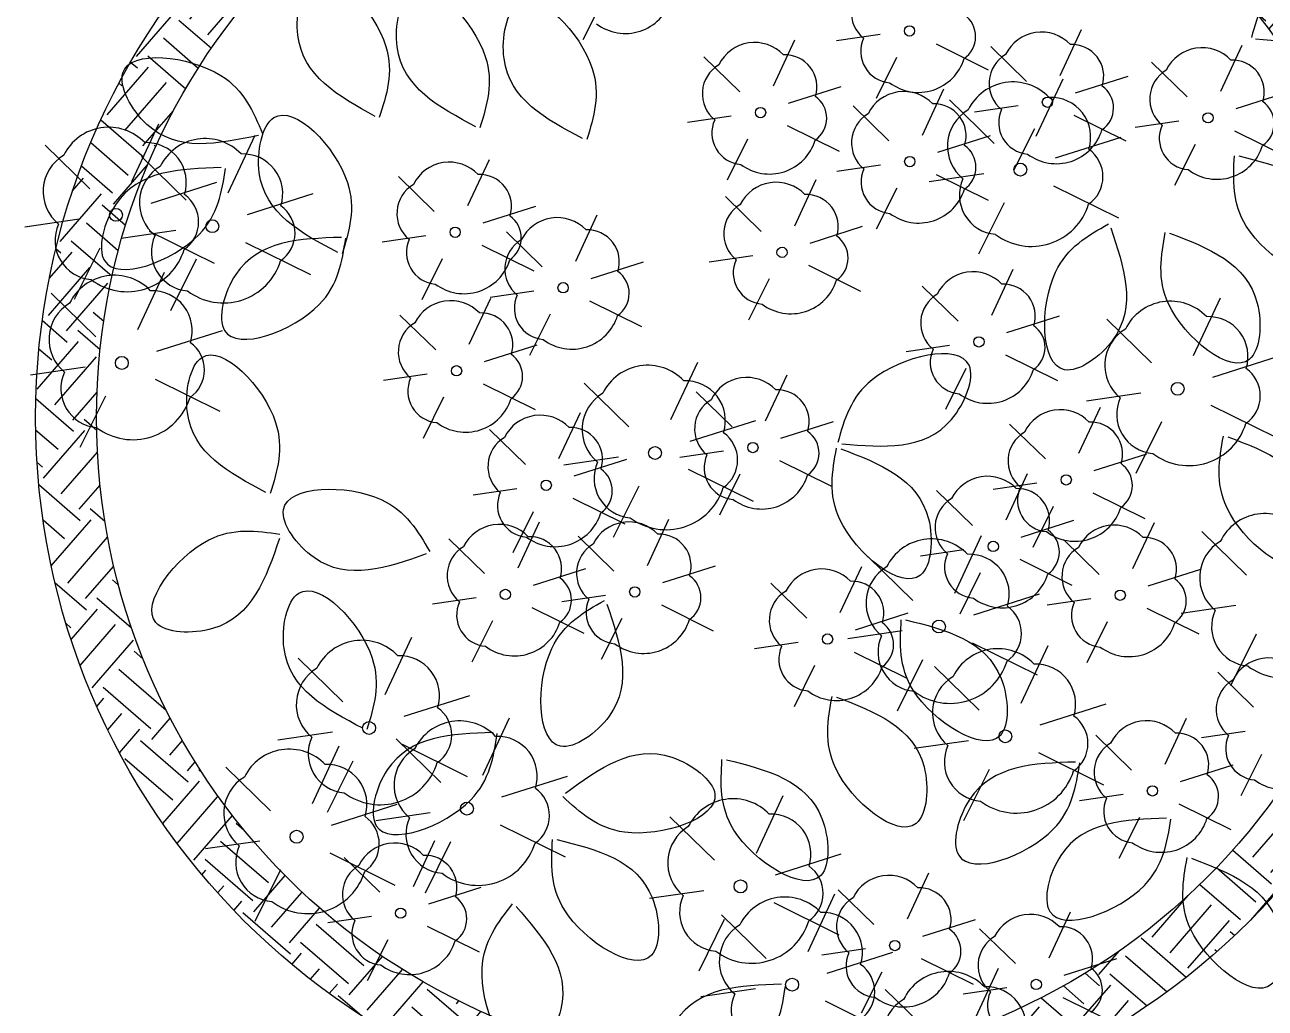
# Model space of a CAD drawing. Header units: metres. Extents: x 1769 to 3632, y 809 to 2652.
# Drawn here: x 2702.27 to 2702.793, y 1804.38 to 1804.795 of the extents above; entities that cross this region are included whole.
import ezdxf

# ---------------------------------------------------------------- set-up
doc = ezdxf.new("R2010")
doc.units = ezdxf.units.M
doc.header["$LTSCALE"] = 10
doc.layers.add('L-PLNT', color=66, linetype='Continuous')

# ---------------------------------------------------------------- blocks, each defined once
blk = doc.blocks.new('lantana')
at = {"layer": 'L-PLNT', "color": 40}
for p, q in [((1016.11709, 124.54197), (1016.1112, 124.56257)), ((1016.12674, 124.54067), (1016.13887, 124.56052)), ((1016.13242, 124.53316), (1016.15609, 124.53931)), ((1016.10796, 124.53085), (1016.08695, 124.53208)), ((1016.14541, 124.53622), (1016.14541, 124.53622)), ((1016.14541, 124.53622), (1016.14541, 124.53622)), ((1016.0616, 124.50259), (1016.05571, 124.52318)), ((1016.07125, 124.50129), (1016.08338, 124.52114)), ((1016.11199, 124.52076), (1016.09983, 124.5067)), ((1016.12356, 124.51792), (1016.12839, 124.49914)), ((1016.07074, 124.47666), (1016.06337, 124.5024)), ((1016.07693, 124.49378), (1016.1006, 124.49993)), ((1016.0828, 124.47503), (1016.09796, 124.49985)), ((1016.08991, 124.49684), (1016.08991, 124.49684)), ((1016.08991, 124.49684), (1016.08991, 124.49684)), ((1016.05247, 124.49147), (1016.03146, 124.4927)), ((1016.01329, 124.4784), (1016.03696, 124.48455)), ((1016.02628, 124.48146), (1016.02628, 124.48146)), ((1016.02628, 124.48146), (1016.02628, 124.48146)), ((1016.0565, 124.48138), (1016.04434, 124.46732)), ((1016.06807, 124.47854), (1016.0729, 124.45976)), ((1016.18139, 124.45027), (1016.17402, 124.47601)), ((1016.08989, 124.46565), (1016.11948, 124.47334)), ((1016.10613, 124.46947), (1016.10613, 124.46947)), ((1016.10613, 124.46947), (1016.10613, 124.46947)), ((1016.19345, 124.44864), (1016.20861, 124.47345)), ((1015.99286, 124.466), (1015.9807, 124.45194)), ((1016.03413, 124.44566), (1016.02823, 124.46626)), ((1016.05932, 124.46276), (1016.03306, 124.4643)), ((1016.04377, 124.44436), (1016.0559, 124.46421)), ((1016.00443, 124.46316), (1016.00926, 124.44438)), ((1016.06436, 124.45014), (1016.04916, 124.43258)), ((1016.04945, 124.43685), (1016.07312, 124.44301)), ((1016.07882, 124.44659), (1016.08486, 124.42312)), ((1016.20055, 124.43925), (1016.23013, 124.44694)), ((1016.21678, 124.44308), (1016.21678, 124.44308)), ((1016.21678, 124.44308), (1016.21678, 124.44308)), ((1015.97303, 124.42007), (1015.96713, 124.44066)), ((1015.98268, 124.41877), (1015.99481, 124.43862)), ((1016.06244, 124.43991), (1016.06244, 124.43991)), ((1016.06244, 124.43991), (1016.06244, 124.43991)), ((1016.16997, 124.43637), (1016.14371, 124.4379)), ((1016.02499, 124.43454), (1016.00398, 124.43577)), ((1016.10593, 124.40733), (1016.10003, 124.42793)), ((1016.02902, 124.42445), (1016.01686, 124.4104)), ((1016.11558, 124.40603), (1016.12771, 124.42588)), ((1016.17501, 124.42375), (1016.15981, 124.40618)), ((1015.98835, 124.41126), (1016.01202, 124.41741)), ((1016.04059, 124.42161), (1016.04542, 124.40283)), ((1016.18947, 124.4202), (1016.19551, 124.39673)), ((1016.00134, 124.41432), (1016.00134, 124.41432)), ((1016.00134, 124.41432), (1016.00134, 124.41432)), ((1015.9639, 124.40895), (1015.94288, 124.41018)), ((1016.17183, 124.38749), (1016.16594, 124.40808)), ((1016.18148, 124.38619), (1016.19361, 124.40604)), ((1015.89474, 124.40098), (1015.89957, 124.3822)), ((1016.01844, 124.38147), (1016.01254, 124.40207)), ((1016.12125, 124.39852), (1016.14492, 124.40468)), ((1016.13424, 124.40158), (1016.13424, 124.40158)), ((1016.13424, 124.40158), (1016.13424, 124.40158)), ((1015.96793, 124.39886), (1015.95577, 124.3848)), ((1015.97949, 124.39602), (1015.98433, 124.37724)), ((1016.02808, 124.38017), (1016.04021, 124.40002)), ((1016.0968, 124.39621), (1016.07578, 124.39744)), ((1016.25883, 124.39491), (1016.23256, 124.39645)), ((1016.10083, 124.38612), (1016.08867, 124.37207)), ((1016.22088, 124.36563), (1016.21498, 124.38622)), ((1016.11239, 124.38328), (1016.11723, 124.3645)), ((1016.18716, 124.37868), (1016.21083, 124.38483)), ((1016.20014, 124.38174), (1016.20014, 124.38174)), ((1016.20014, 124.38174), (1016.20014, 124.38174)), ((1016.23053, 124.36433), (1016.24266, 124.38418)), ((1016.26386, 124.3823), (1016.24866, 124.36473)), ((1016.03376, 124.37266), (1016.05743, 124.37881)), ((1016.04675, 124.37572), (1016.04675, 124.37572)), ((1016.04675, 124.37572), (1016.04675, 124.37572)), ((1016.1627, 124.37637), (1016.14169, 124.3776)), ((1016.27832, 124.37875), (1016.28436, 124.35528)), ((1016.0093, 124.37035), (1015.98829, 124.37158)), ((1016.16673, 124.36628), (1016.15457, 124.35222)), ((1016.16694, 124.34615), (1016.16104, 124.36675)), ((1016.17659, 124.34485), (1016.18872, 124.3647)), ((1016.01333, 124.36026), (1016.00117, 124.3462)), ((1016.1783, 124.36344), (1016.18313, 124.34466)), ((1016.2362, 124.35682), (1016.25987, 124.36297)), ((1016.24919, 124.35988), (1016.24919, 124.35988)), ((1016.24919, 124.35988), (1016.24919, 124.35988)), ((1016.0249, 124.35742), (1016.02973, 124.33864)), ((1016.21175, 124.35451), (1016.19073, 124.35574)), ((1016.29758, 124.3548), (1016.27657, 124.35603)), ((1016.18226, 124.33734), (1016.20593, 124.34349)), ((1016.21578, 124.34442), (1016.20362, 124.33036)), ((1016.30161, 124.34471), (1016.28945, 124.33065)), ((1016.19525, 124.3404), (1016.19525, 124.3404)), ((1016.19525, 124.3404), (1016.19525, 124.3404)), ((1016.22734, 124.34158), (1016.23218, 124.3228)), ((1016.31318, 124.34187), (1016.31801, 124.32309)), ((1016.15781, 124.33503), (1016.13679, 124.33626)), ((1016.17091, 124.30859), (1016.16354, 124.33433)), ((1016.28517, 124.3122), (1016.27927, 124.33279)), ((1015.95842, 124.30974), (1015.95252, 124.33033)), ((1015.96807, 124.30843), (1015.9802, 124.32828)), ((1016.06305, 124.31123), (1016.05715, 124.33182)), ((1016.07269, 124.30992), (1016.08482, 124.32978)), ((1016.18297, 124.30696), (1016.19813, 124.33178)), ((1016.29481, 124.3109), (1016.30694, 124.33075)), ((1016.16184, 124.32494), (1016.14968, 124.31088)), ((1015.90872, 124.2976), (1015.90283, 124.3182)), ((1016.1734, 124.3221), (1016.17824, 124.30332)), ((1016.22239, 124.29196), (1016.21502, 124.3177)), ((1015.91837, 124.2963), (1015.9305, 124.31615)), ((1016.23445, 124.29032), (1016.24961, 124.31514)), ((1015.97374, 124.30092), (1015.99741, 124.30708)), ((1016.03251, 124.2855), (1016.02513, 124.31124)), ((1016.04456, 124.28387), (1016.05973, 124.30868)), ((1016.07837, 124.30241), (1016.10204, 124.30857)), ((1016.30049, 124.30339), (1016.32416, 124.30954)), ((1015.98673, 124.30398), (1015.98673, 124.30398)), ((1015.98673, 124.30398), (1015.98673, 124.30398)), ((1016.05391, 124.30011), (1016.0329, 124.30134)), ((1016.09136, 124.30547), (1016.09136, 124.30547)), ((1016.09136, 124.30547), (1016.09136, 124.30547)), ((1016.19007, 124.29758), (1016.21966, 124.30527)), ((1016.2063, 124.3014), (1016.2063, 124.3014)), ((1016.2063, 124.3014), (1016.2063, 124.3014)), ((1016.27603, 124.30108), (1016.25502, 124.30231)), ((1016.31348, 124.30645), (1016.31348, 124.30645)), ((1016.31348, 124.30645), (1016.31348, 124.30645)), ((1015.94929, 124.29861), (1015.92827, 124.29984)), ((1016.1595, 124.29469), (1016.13323, 124.29623)), ((1015.92405, 124.28879), (1015.94772, 124.29495)), ((1015.93704, 124.29185), (1015.93704, 124.29185)), ((1015.93704, 124.29185), (1015.93704, 124.29185)), ((1016.1397, 124.27085), (1016.1338, 124.29144)), ((1016.28006, 124.29099), (1016.2679, 124.27693)), ((1015.89959, 124.28648), (1015.87858, 124.28771)), ((1015.95332, 124.28852), (1015.94115, 124.27447)), ((1015.96488, 124.28568), (1015.96971, 124.2669)), ((1016.05794, 124.29001), (1016.04578, 124.27596)), ((1016.06951, 124.28717), (1016.07434, 124.2684)), ((1016.14935, 124.26955), (1016.16148, 124.2894)), ((1016.24154, 124.28094), (1016.27113, 124.28863)), ((1016.29163, 124.28815), (1016.29646, 124.26937)), ((1016.05166, 124.27448), (1016.08125, 124.28217)), ((1016.16453, 124.28208), (1016.14933, 124.26451)), ((1016.25778, 124.28476), (1016.25778, 124.28476)), ((1016.25778, 124.28476), (1016.25778, 124.28476)), ((1015.90362, 124.27639), (1015.89146, 124.26234)), ((1016.0679, 124.2783), (1016.0679, 124.2783)), ((1016.0679, 124.2783), (1016.0679, 124.2783)), ((1016.17899, 124.27853), (1016.18503, 124.25505)), ((1016.21097, 124.27805), (1016.1847, 124.27959)), ((1015.91519, 124.27355), (1015.92002, 124.25477)), ((1015.94739, 124.25386), (1015.94149, 124.27445)), ((1015.95703, 124.25255), (1015.96916, 124.27241)), ((1016.02109, 124.27159), (1015.99482, 124.27313)), ((1016.15502, 124.26204), (1016.17869, 124.26819)), ((1016.16801, 124.2651), (1016.16801, 124.2651)), ((1016.16801, 124.2651), (1016.16801, 124.2651)), ((1016.21601, 124.26544), (1016.20081, 124.24787)), ((1015.82882, 124.23549), (1015.82145, 124.26123)), ((1016.00758, 124.24214), (1016.00168, 124.26273)), ((1016.01722, 124.24083), (1016.02935, 124.26069)), ((1016.13057, 124.25973), (1016.10955, 124.26096)), ((1016.23047, 124.26189), (1016.23651, 124.23842)), ((1015.84088, 124.23386), (1015.85604, 124.25867)), ((1016.02613, 124.25898), (1016.01092, 124.24141)), ((1016.04059, 124.25543), (1016.04662, 124.23196)), ((1015.96271, 124.24505), (1015.98638, 124.2512)), ((1016.06527, 124.23262), (1016.05937, 124.25321)), ((1016.07491, 124.23131), (1016.08704, 124.25117)), ((1016.1346, 124.24964), (1016.12244, 124.23558)), ((1015.93825, 124.24274), (1015.91724, 124.24397)), ((1015.9757, 124.2481), (1015.9757, 124.2481)), ((1015.9757, 124.2481), (1015.9757, 124.2481)), ((1016.14616, 124.2468), (1016.15099, 124.22802)), ((1016.0229, 124.23333), (1016.04657, 124.23948)), ((1016.30157, 124.21846), (1016.29567, 124.23906)), ((1015.79498, 124.21247), (1015.78761, 124.23821)), ((1015.80704, 124.21084), (1015.8222, 124.23566)), ((1016.03589, 124.23639), (1016.03589, 124.23639)), ((1016.03589, 124.23639), (1016.03589, 124.23639)), ((1016.31121, 124.21716), (1016.32334, 124.23701)), ((1015.84797, 124.22447), (1015.87756, 124.23217)), ((1015.86421, 124.2283), (1015.86421, 124.2283)), ((1015.86421, 124.2283), (1015.86421, 124.2283)), ((1015.94228, 124.23265), (1015.93012, 124.21859)), ((1015.95385, 124.2298), (1015.95868, 124.21103)), ((1015.99844, 124.23102), (1015.97743, 124.23225)), ((1016.08059, 124.2238), (1016.10426, 124.22996)), ((1015.8174, 124.22159), (1015.79114, 124.22312)), ((1016.09358, 124.22686), (1016.09358, 124.22686)), ((1016.09358, 124.22686), (1016.09358, 124.22686)), ((1016.00247, 124.22093), (1015.99031, 124.20687)), ((1016.01404, 124.21809), (1016.01887, 124.19931)), ((1016.05613, 124.2215), (1016.03512, 124.22273)), ((1016.02469, 124.19607), (1016.01879, 124.21667)), ((1016.03433, 124.19477), (1016.04646, 124.21462)), ((1016.24573, 124.19179), (1016.23983, 124.21238)), ((1016.31689, 124.20965), (1016.34056, 124.2158)), ((1015.82244, 124.20897), (1015.80724, 124.1914)), ((1015.81413, 124.20145), (1015.84372, 124.20915)), ((1016.06016, 124.2114), (1016.048, 124.19735)), ((1016.07173, 124.20856), (1016.07656, 124.18979)), ((1016.25538, 124.19049), (1016.2675, 124.21034)), ((1016.29243, 124.20734), (1016.27142, 124.20857)), ((1015.83037, 124.20528), (1015.83037, 124.20528)), ((1015.83037, 124.20528), (1015.83037, 124.20528)), ((1015.8369, 124.20542), (1015.84294, 124.18195)), ((1015.78356, 124.19857), (1015.7573, 124.2001)), ((1016.17942, 124.17103), (1016.17205, 124.19677)), ((1016.29646, 124.19725), (1016.2843, 124.18319)), ((1016.29571, 124.17546), (1016.28834, 124.2012)), ((1015.83771, 124.16692), (1015.83034, 124.19266)), ((1016.04001, 124.18726), (1016.06368, 124.19342)), ((1016.19148, 124.1694), (1016.20664, 124.19421)), ((1015.84977, 124.16529), (1015.86493, 124.1901)), ((1016.053, 124.19032), (1016.053, 124.19032)), ((1016.053, 124.19032), (1016.053, 124.19032)), ((1016.26105, 124.18298), (1016.28472, 124.18913)), ((1015.7886, 124.18595), (1015.7734, 124.16838)), ((1015.80306, 124.1824), (1015.8091, 124.15893)), ((1016.01555, 124.18495), (1015.99454, 124.18618)), ((1016.23659, 124.18067), (1016.21558, 124.1819)), ((1016.27404, 124.18604), (1016.27404, 124.18604)), ((1016.27404, 124.18604), (1016.27404, 124.18604)), ((1016.22298, 124.15396), (1016.21561, 124.1797)), ((1016.23504, 124.15233), (1016.2502, 124.17715)), ((1016.01958, 124.17486), (1016.00742, 124.16081)), ((1016.03115, 124.17202), (1016.03598, 124.15324)), ((1016.24062, 124.17058), (1016.22846, 124.15652)), ((1016.19858, 124.16001), (1016.22817, 124.1677)), ((1016.25219, 124.16774), (1016.25702, 124.14896)), ((1015.85687, 124.1559), (1015.88645, 124.16359)), ((1016.21481, 124.16383), (1016.21481, 124.16383)), ((1016.21481, 124.16383), (1016.21481, 124.16383)), ((1016.28429, 124.16156), (1016.25803, 124.1631)), ((1015.8731, 124.15973), (1015.8731, 124.15973)), ((1015.8731, 124.15973), (1015.8731, 124.15973)), ((1016.16801, 124.15713), (1016.14174, 124.15866)), ((1015.82629, 124.15302), (1015.80003, 124.15455)), ((1016.24213, 124.14295), (1016.27172, 124.15064)), ((1016.01729, 124.11892), (1016.00992, 124.14466)), ((1016.07072, 124.12024), (1016.06335, 124.14598)), ((1016.17304, 124.14451), (1016.15784, 124.12694)), ((1015.83133, 124.1404), (1015.81613, 124.12283)), ((1016.02935, 124.11729), (1016.04451, 124.1421)), ((1016.08278, 124.11861), (1016.09794, 124.14342)), ((1016.21156, 124.14006), (1016.1853, 124.1416)), ((1016.1875, 124.14096), (1016.19354, 124.11749)), ((1015.84579, 124.13685), (1015.85183, 124.11338)), ((1016.2166, 124.12745), (1016.2014, 124.10988)), ((1016.03645, 124.1079), (1016.06603, 124.11559)), ((1016.08987, 124.10922), (1016.11946, 124.11691)), ((1016.10611, 124.11304), (1016.10611, 124.11304)), ((1016.10611, 124.11304), (1016.10611, 124.11304)), ((1016.0593, 124.10634), (1016.03304, 124.10787)), ((1016.05268, 124.11172), (1016.05268, 124.11172)), ((1016.05268, 124.11172), (1016.05268, 124.11172)), ((1016.00587, 124.10501), (1015.97961, 124.10655)), ((1016.01091, 124.0924), (1015.99571, 124.07483)), ((1016.06434, 124.09372), (1016.04914, 124.07615)), ((1016.02423, 124.06422), (1016.01685, 124.08996)), ((1016.02537, 124.08885), (1016.03141, 124.06538)), ((1016.03628, 124.06259), (1016.05144, 124.08741)), ((1016.0788, 124.09017), (1016.08484, 124.0667)), ((1016.07929, 124.06563), (1016.0734, 124.08623)), ((1016.08894, 124.06433), (1016.10107, 124.08418)), ((1016.04338, 124.05321), (1016.07297, 124.0609)), ((1016.09462, 124.05682), (1016.11829, 124.06298)), ((1016.07016, 124.05451), (1016.04915, 124.05574)), ((1016.05962, 124.05703), (1016.05962, 124.05703)), ((1016.05962, 124.05703), (1016.05962, 124.05703)), ((1016.10761, 124.05988), (1016.10761, 124.05988)), ((1016.10761, 124.05988), (1016.10761, 124.05988)), ((1016.01281, 124.05032), (1015.98654, 124.05186)), ((1016.07419, 124.04442), (1016.06203, 124.03037)), ((1016.08576, 124.04158), (1016.09059, 124.0228)), ((1016.01784, 124.03771), (1016.00264, 124.02014)), ((1016.0323, 124.03416), (1016.03834, 124.01068))]:
    blk.add_line(p, q, dxfattribs=at)
for centre, radius in [((1016.12038, 124.52996), 0.00217), ((1016.06489, 124.49058), 0.00217), ((1016.00125, 124.4752), 0.00217), ((1016.07485, 124.46165), 0.00272), ((1016.1855, 124.43525), 0.00272), ((1016.03741, 124.43365), 0.00217), ((1015.97632, 124.40806), 0.00217), ((1016.10922, 124.39532), 0.00217), ((1016.17512, 124.37548), 0.00217), ((1016.02172, 124.36946), 0.00217), ((1016.22417, 124.35362), 0.00217), ((1016.17023, 124.33414), 0.00217), ((1016.06633, 124.29922), 0.00217), ((1016.28845, 124.30019), 0.00217), ((1015.96171, 124.29772), 0.00217), ((1016.17502, 124.29358), 0.00272), ((1015.91201, 124.28559), 0.00217), ((1016.2265, 124.27694), 0.00272), ((1016.03662, 124.27048), 0.00272), ((1016.14299, 124.25884), 0.00217), ((1015.95067, 124.24185), 0.00217), ((1016.01086, 124.23013), 0.00217), ((1015.83293, 124.22047), 0.00272), ((1016.06855, 124.22061), 0.00217), ((1016.30485, 124.20645), 0.00217), ((1015.79909, 124.19746), 0.00272), ((1016.02797, 124.18406), 0.00217), ((1016.24902, 124.17978), 0.00217), ((1016.18353, 124.15601), 0.00272), ((1015.84182, 124.1519), 0.00272), ((1016.22709, 124.13895), 0.00272), ((1016.07483, 124.10522), 0.00272), ((1016.0214, 124.1039), 0.00272), ((1016.08258, 124.05362), 0.00217), ((1016.02833, 124.04921), 0.00272)]:
    blk.add_circle(centre, radius, dxfattribs=at)
for centre, radius, start, end in [((1016.12101, 124.54491), 0.01348, 23.3985, 133.3985), ((1016.11018, 124.53792), 0.01686, 84.6808, 194.6808), ((1016.13448, 124.53903), 0.01129, 345.5554, 95.5554), ((1016.10737, 124.52917), 0.01422, 161.6569, 271.6569), ((1016.12699, 124.52807), 0.02014, 273.8645, 23.8645), ((1016.06552, 124.50553), 0.01348, 23.3985, 133.3985), ((1016.05469, 124.49854), 0.01686, 84.6808, 194.6808), ((1016.07899, 124.49965), 0.01129, 345.5554, 95.5554), ((1016.1205, 124.51866), 0.01326, 196.2547, 306.2547), ((1016.01535, 124.48427), 0.01129, 345.5554, 95.5554), ((1016.07563, 124.48034), 0.01685, 23.3985, 133.3985), ((1016.07149, 124.48869), 0.02014, 273.8645, 23.8645), ((1016.05187, 124.48979), 0.01422, 161.6569, 271.6569), ((1016.0621, 124.47159), 0.02108, 84.6808, 194.6808), ((1016.09247, 124.47299), 0.01411, 345.5554, 95.5554), ((1016.00786, 124.47331), 0.02014, 273.8645, 23.8645), ((1015.98824, 124.47441), 0.01422, 161.6569, 271.6569), ((1016.06501, 124.47928), 0.01326, 196.2547, 306.2547), ((1016.08311, 124.45928), 0.02518, 273.8645, 23.8645), ((1016.18629, 124.45394), 0.01685, 23.3985, 133.3985), ((1016.05858, 124.46066), 0.01778, 161.6569, 271.6569), ((1016.17275, 124.4452), 0.02108, 84.6808, 194.6808), ((1016.00137, 124.4639), 0.01326, 196.2547, 306.2547), ((1016.02721, 124.44161), 0.01686, 84.6808, 194.6808), ((1016.03804, 124.4486), 0.01348, 23.3985, 133.3985), ((1016.20312, 124.44659), 0.01411, 345.5554, 95.5554), ((1016.05151, 124.44273), 0.01129, 345.5554, 95.5554), ((1016.075, 124.44753), 0.01657, 196.2547, 306.2547), ((1016.19376, 124.43289), 0.02518, 273.8645, 23.8645), ((1016.0244, 124.43286), 0.01422, 161.6569, 271.6569), ((1016.04402, 124.43176), 0.02014, 273.8645, 23.8645), ((1016.16923, 124.43426), 0.01778, 161.6569, 271.6569), ((1015.96612, 124.41602), 0.01686, 84.6808, 194.6808), ((1015.97695, 124.42301), 0.01348, 23.3985, 133.3985), ((1015.99041, 124.41713), 0.01129, 345.5554, 95.5554), ((1016.10985, 124.41028), 0.01348, 23.3985, 133.3985), ((1016.2616, 124.40375), 0.02108, 84.6808, 194.6808), ((1015.89817, 124.41113), 0.02014, 273.8645, 23.8645), ((1016.03754, 124.42236), 0.01326, 196.2547, 306.2547), ((1016.09902, 124.40328), 0.01686, 84.6808, 194.6808), ((1016.18565, 124.42113), 0.01657, 196.2547, 306.2547), ((1015.9633, 124.40727), 0.01422, 161.6569, 271.6569), ((1015.98292, 124.40617), 0.02014, 273.8645, 23.8645), ((1016.12331, 124.4044), 0.01129, 345.5554, 95.5554), ((1016.11582, 124.39343), 0.02014, 273.8645, 23.8645), ((1016.17575, 124.39043), 0.01348, 23.3985, 133.3985), ((1016.28261, 124.39144), 0.02518, 273.8645, 23.8645), ((1016.02235, 124.38441), 0.01348, 23.3985, 133.3985), ((1016.0962, 124.39453), 0.01422, 161.6569, 271.6569), ((1016.16492, 124.38344), 0.01686, 84.6808, 194.6808), ((1016.18922, 124.38455), 0.01129, 345.5554, 95.5554), ((1016.25808, 124.39281), 0.01778, 161.6569, 271.6569), ((1015.97644, 124.39676), 0.01326, 196.2547, 306.2547), ((1016.01153, 124.37742), 0.01686, 84.6808, 194.6808), ((1016.03582, 124.37853), 0.01129, 345.5554, 95.5554), ((1016.10934, 124.38403), 0.01326, 196.2547, 306.2547), ((1016.18172, 124.37359), 0.02014, 273.8645, 23.8645), ((1016.2248, 124.36857), 0.01348, 23.3985, 133.3985), ((1016.02833, 124.36757), 0.02014, 273.8645, 23.8645), ((1016.1621, 124.37469), 0.01422, 161.6569, 271.6569), ((1016.21397, 124.36157), 0.01686, 84.6808, 194.6808), ((1016.27451, 124.37968), 0.01657, 196.2547, 306.2547), ((1016.2998, 124.36187), 0.01686, 84.6808, 194.6808), ((1016.00871, 124.36867), 0.01422, 161.6569, 271.6569), ((1016.23826, 124.36269), 0.01129, 345.5554, 95.5554), ((1016.16003, 124.3421), 0.01686, 84.6808, 194.6808), ((1016.17086, 124.34909), 0.01348, 23.3985, 133.3985), ((1016.17524, 124.36418), 0.01326, 196.2547, 306.2547), ((1016.23077, 124.35173), 0.02014, 273.8645, 23.8645), ((1016.31661, 124.35202), 0.02014, 273.8645, 23.8645), ((1016.02185, 124.35816), 0.01326, 196.2547, 306.2547), ((1016.18432, 124.34321), 0.01129, 345.5554, 95.5554), ((1016.21115, 124.35283), 0.01422, 161.6569, 271.6569), ((1016.29699, 124.35312), 0.01422, 161.6569, 271.6569), ((1016.17683, 124.33225), 0.02014, 273.8645, 23.8645), ((1016.22429, 124.34232), 0.01326, 196.2547, 306.2547), ((1016.31013, 124.34261), 0.01326, 196.2547, 306.2547), ((1016.15721, 124.33335), 0.01422, 161.6569, 271.6569), ((1016.06696, 124.31417), 0.01348, 23.3985, 133.3985), ((1016.17581, 124.31227), 0.01685, 23.3985, 133.3985), ((1016.28908, 124.31514), 0.01348, 23.3985, 133.3985), ((1015.95151, 124.30568), 0.01686, 84.6808, 194.6808), ((1015.96233, 124.31268), 0.01348, 23.3985, 133.3985), ((1016.05613, 124.30717), 0.01686, 84.6808, 194.6808), ((1016.16227, 124.30352), 0.02108, 84.6808, 194.6808), ((1016.27825, 124.30815), 0.01686, 84.6808, 194.6808), ((1015.9758, 124.3068), 0.01129, 345.5554, 95.5554), ((1016.08043, 124.30829), 0.01129, 345.5554, 95.5554), ((1016.17035, 124.32284), 0.01326, 196.2547, 306.2547), ((1016.19264, 124.30492), 0.01411, 345.5554, 95.5554), ((1016.30255, 124.30926), 0.01129, 345.5554, 95.5554), ((1015.91264, 124.30055), 0.01348, 23.3985, 133.3985), ((1016.22728, 124.29563), 0.01685, 23.3985, 133.3985), ((1015.90181, 124.29355), 0.01686, 84.6808, 194.6808), ((1016.21375, 124.28689), 0.02108, 84.6808, 194.6808), ((1015.92611, 124.29467), 0.01129, 345.5554, 95.5554), ((1015.94869, 124.29693), 0.01422, 161.6569, 271.6569), ((1015.96831, 124.29583), 0.02014, 273.8645, 23.8645), ((1016.02387, 124.28043), 0.02108, 84.6808, 194.6808), ((1016.0374, 124.28917), 0.01685, 23.3985, 133.3985), ((1016.05332, 124.29842), 0.01422, 161.6569, 271.6569), ((1016.07294, 124.29732), 0.02014, 273.8645, 23.8645), ((1016.18328, 124.29121), 0.02518, 273.8645, 23.8645), ((1016.24412, 124.28828), 0.01411, 345.5554, 95.5554), ((1016.27544, 124.2994), 0.01422, 161.6569, 271.6569), ((1016.29506, 124.2983), 0.02014, 273.8645, 23.8645), ((1016.15875, 124.29259), 0.01778, 161.6569, 271.6569), ((1015.91862, 124.2837), 0.02014, 273.8645, 23.8645), ((1016.05423, 124.28182), 0.01411, 345.5554, 95.5554), ((1015.899, 124.2848), 0.01422, 161.6569, 271.6569), ((1016.14362, 124.27379), 0.01348, 23.3985, 133.3985), ((1015.96183, 124.28643), 0.01326, 196.2547, 306.2547), ((1016.06646, 124.28792), 0.01326, 196.2547, 306.2547), ((1016.13279, 124.26679), 0.01686, 84.6808, 194.6808), ((1016.21023, 124.27595), 0.01778, 161.6569, 271.6569), ((1016.23475, 124.27458), 0.02518, 273.8645, 23.8645), ((1016.28858, 124.28889), 0.01326, 196.2547, 306.2547), ((1016.04487, 124.26812), 0.02518, 273.8645, 23.8645), ((1016.15708, 124.26791), 0.01129, 345.5554, 95.5554), ((1015.91213, 124.2743), 0.01326, 196.2547, 306.2547), ((1015.9513, 124.2568), 0.01348, 23.3985, 133.3985), ((1016.02035, 124.26949), 0.01778, 161.6569, 271.6569), ((1016.17518, 124.27946), 0.01657, 196.2547, 306.2547), ((1015.94047, 124.2498), 0.01686, 84.6808, 194.6808), ((1016.14959, 124.25695), 0.02014, 273.8645, 23.8645), ((1015.96477, 124.25092), 0.01129, 345.5554, 95.5554), ((1016.12997, 124.25805), 0.01422, 161.6569, 271.6569), ((1015.83371, 124.23916), 0.01685, 23.3985, 133.3985), ((1016.00066, 124.23808), 0.01686, 84.6808, 194.6808), ((1016.01149, 124.24508), 0.01348, 23.3985, 133.3985), ((1016.22665, 124.26282), 0.01657, 196.2547, 306.2547), ((1015.82018, 124.23042), 0.02108, 84.6808, 194.6808), ((1016.03677, 124.25636), 0.01657, 196.2547, 306.2547), ((1016.02496, 124.2392), 0.01129, 345.5554, 95.5554), ((1016.06918, 124.23556), 0.01348, 23.3985, 133.3985), ((1015.85055, 124.23182), 0.01411, 345.5554, 95.5554), ((1015.93766, 124.24105), 0.01422, 161.6569, 271.6569), ((1015.95728, 124.23996), 0.02014, 273.8645, 23.8645), ((1016.05835, 124.22856), 0.01686, 84.6808, 194.6808), ((1016.14311, 124.24754), 0.01326, 196.2547, 306.2547), ((1016.08265, 124.22968), 0.01129, 345.5554, 95.5554), ((1015.99785, 124.22933), 0.01422, 161.6569, 271.6569), ((1016.01747, 124.22824), 0.02014, 273.8645, 23.8645), ((1016.30548, 124.2214), 0.01348, 23.3985, 133.3985), ((1015.78634, 124.2074), 0.02108, 84.6808, 194.6808), ((1015.79987, 124.21615), 0.01685, 23.3985, 133.3985), ((1015.84118, 124.21811), 0.02518, 273.8645, 23.8645), ((1016.29465, 124.21441), 0.01686, 84.6808, 194.6808), ((1015.81666, 124.21948), 0.01778, 161.6569, 271.6569), ((1015.81671, 124.2088), 0.01411, 345.5554, 95.5554), ((1015.9508, 124.23055), 0.01326, 196.2547, 306.2547), ((1016.05554, 124.21981), 0.01422, 161.6569, 271.6569), ((1016.07516, 124.21871), 0.02014, 273.8645, 23.8645), ((1016.31895, 124.21552), 0.01129, 345.5554, 95.5554), ((1016.01099, 124.21883), 0.01326, 196.2547, 306.2547), ((1016.0286, 124.19901), 0.01348, 23.3985, 133.3985), ((1016.01777, 124.19202), 0.01686, 84.6808, 194.6808), ((1016.24964, 124.19473), 0.01348, 23.3985, 133.3985), ((1016.29184, 124.20566), 0.01422, 161.6569, 271.6569), ((1015.78282, 124.19646), 0.01778, 161.6569, 271.6569), ((1015.80735, 124.19509), 0.02518, 273.8645, 23.8645), ((1016.04207, 124.19314), 0.01129, 345.5554, 95.5554), ((1016.06868, 124.20931), 0.01326, 196.2547, 306.2547), ((1016.23882, 124.18774), 0.01686, 84.6808, 194.6808), ((1015.83308, 124.20635), 0.01657, 196.2547, 306.2547), ((1016.26311, 124.18885), 0.01129, 345.5554, 95.5554), ((1016.18432, 124.1747), 0.01685, 23.3985, 133.3985), ((1016.28707, 124.17039), 0.02108, 84.6808, 194.6808), ((1016.3006, 124.17914), 0.01685, 23.3985, 133.3985), ((1015.84261, 124.17059), 0.01685, 23.3985, 133.3985), ((1016.01496, 124.18327), 0.01422, 161.6569, 271.6569), ((1016.03458, 124.18217), 0.02014, 273.8645, 23.8645), ((1016.17078, 124.16596), 0.02108, 84.6808, 194.6808), ((1016.30498, 124.19515), 0.01326, 196.2547, 306.2547), ((1015.82907, 124.16185), 0.02108, 84.6808, 194.6808), ((1016.20115, 124.16735), 0.01411, 345.5554, 95.5554), ((1016.236, 124.17899), 0.01422, 161.6569, 271.6569), ((1016.25562, 124.17789), 0.02014, 273.8645, 23.8645), ((1015.79924, 124.18333), 0.01657, 196.2547, 306.2547), ((1015.85944, 124.16324), 0.01411, 345.5554, 95.5554), ((1016.22788, 124.15764), 0.01685, 23.3985, 133.3985), ((1016.0281, 124.17277), 0.01326, 196.2547, 306.2547), ((1016.21434, 124.1489), 0.02108, 84.6808, 194.6808), ((1016.16726, 124.15502), 0.01778, 161.6569, 271.6569), ((1016.19179, 124.15365), 0.02518, 273.8645, 23.8645), ((1016.24914, 124.16848), 0.01326, 196.2547, 306.2547), ((1016.24471, 124.15029), 0.01411, 345.5554, 95.5554), ((1016.28355, 124.15946), 0.01778, 161.6569, 271.6569), ((1015.82555, 124.15091), 0.01778, 161.6569, 271.6569), ((1015.85008, 124.14954), 0.02518, 273.8645, 23.8645), ((1016.02219, 124.12259), 0.01685, 23.3985, 133.3985), ((1016.07561, 124.12391), 0.01685, 23.3985, 133.3985), ((1016.21082, 124.13796), 0.01778, 161.6569, 271.6569), ((1016.00865, 124.11385), 0.02108, 84.6808, 194.6808), ((1016.06208, 124.11517), 0.02108, 84.6808, 194.6808), ((1016.18369, 124.14189), 0.01657, 196.2547, 306.2547), ((1015.84197, 124.13778), 0.01657, 196.2547, 306.2547), ((1016.03902, 124.11524), 0.01411, 345.5554, 95.5554), ((1016.09245, 124.11656), 0.01411, 345.5554, 95.5554), ((1016.22724, 124.12483), 0.01657, 196.2547, 306.2547), ((1016.08308, 124.10286), 0.02518, 273.8645, 23.8645), ((1016.00513, 124.10291), 0.01778, 161.6569, 271.6569), ((1016.02966, 124.10154), 0.02518, 273.8645, 23.8645), ((1016.05856, 124.10423), 0.01778, 161.6569, 271.6569), ((1016.02155, 124.08978), 0.01657, 196.2547, 306.2547), ((1016.02912, 124.0679), 0.01685, 23.3985, 133.3985), ((1016.07498, 124.0911), 0.01657, 196.2547, 306.2547), ((1016.08321, 124.06858), 0.01348, 23.3985, 133.3985), ((1016.01559, 124.05915), 0.02108, 84.6808, 194.6808), ((1016.07238, 124.06158), 0.01686, 84.6808, 194.6808), ((1016.04595, 124.06055), 0.01411, 345.5554, 95.5554), ((1016.09668, 124.0627), 0.01129, 345.5554, 95.5554), ((1016.03659, 124.04684), 0.02518, 273.8645, 23.8645), ((1016.06957, 124.05283), 0.01422, 161.6569, 271.6569), ((1016.08919, 124.05173), 0.02014, 273.8645, 23.8645), ((1016.01207, 124.04822), 0.01778, 161.6569, 271.6569), ((1016.0827, 124.04233), 0.01326, 196.2547, 306.2547), ((1016.02849, 124.03509), 0.01657, 196.2547, 306.2547)]:
    blk.add_arc(centre, radius, start, end, dxfattribs=at)
at = {"layer": 'L-PLNT', "color": 104, "ltscale": 0.3}
for points in [[(1016.11375, 124.56825), (1016.14194, 124.6062), (1016.13261, 124.62836), (1016.10568, 124.59696), (1016.11204, 124.56754)], [(1016.1407, 124.52636), (1016.18735, 124.534), (1016.20276, 124.51555), (1016.1625, 124.50602), (1016.13928, 124.52518)], [(1016.13995, 124.48264), (1016.18719, 124.48457), (1016.20025, 124.46439), (1016.15914, 124.45981), (1016.1384, 124.48164)], [(1016.11969, 124.4681), (1016.15134, 124.43298), (1016.14415, 124.41004), (1016.11437, 124.43876), (1016.11793, 124.46865)], [(1016.2147, 124.43384), (1016.26193, 124.43578), (1016.27499, 124.41559), (1016.23388, 124.41101), (1016.21314, 124.43284)], [(1015.92675, 124.35065), (1015.87963, 124.3544), (1015.86908, 124.37601), (1015.91045, 124.37562), (1015.92841, 124.35146)], [(1016.09367, 124.32505), (1016.12186, 124.363), (1016.11253, 124.38516), (1016.0856, 124.35375), (1016.09196, 124.32433)], [(1015.88941, 124.3249), (1015.84229, 124.32865), (1015.83174, 124.35026), (1015.87311, 124.34987), (1015.89107, 124.32571)], [(1015.85447, 124.30038), (1015.80742, 124.30495), (1015.79725, 124.32674), (1015.8386, 124.32563), (1015.85614, 124.30116)], [(1016.09468, 124.32313), (1016.14192, 124.32506), (1016.15498, 124.30488), (1016.11386, 124.3003), (1016.09313, 124.32213)], [(1016.16255, 124.28655), (1016.20921, 124.29419), (1016.22461, 124.27574), (1016.18436, 124.26622), (1016.16113, 124.28537)], [(1016.31951, 124.28954), (1016.36674, 124.29147), (1016.3798, 124.27129), (1016.33869, 124.26671), (1016.31795, 124.28853)], [(1016.30051, 124.29541), (1016.27708, 124.25435), (1016.289, 124.23347), (1016.31197, 124.26788), (1016.30212, 124.29633)], [(1016.25596, 124.28813), (1016.23254, 124.24707), (1016.24446, 124.22619), (1016.26742, 124.2606), (1016.25757, 124.28905)], [(1015.88024, 124.24671), (1015.83312, 124.25046), (1015.82258, 124.27207), (1015.86394, 124.27168), (1015.88191, 124.24752)], [(1015.82258, 124.26213), (1015.78401, 124.2348), (1015.76206, 124.24462), (1015.79406, 124.27084), (1015.82334, 124.26382)], [(1016.16181, 124.24283), (1016.20904, 124.24477), (1016.22211, 124.22458), (1016.18099, 124.22), (1016.16026, 124.24183)], [(1015.87716, 124.25254), (1015.85373, 124.21148), (1015.86565, 124.1906), (1015.88862, 124.22501), (1015.87877, 124.25346)], [(1015.81956, 124.24162), (1015.79613, 124.20056), (1015.80805, 124.17968), (1015.83101, 124.21409), (1015.82116, 124.24253)], [(1016.06301, 124.20905), (1016.09465, 124.17393), (1016.08746, 124.15099), (1016.05768, 124.17971), (1016.06124, 124.2096)], [(1016.14403, 124.19247), (1016.19069, 124.20011), (1016.2061, 124.18165), (1016.16584, 124.17213), (1016.14261, 124.19128)], [(1015.92353, 124.15045), (1015.8764, 124.15421), (1015.86586, 124.17581), (1015.90723, 124.17542), (1015.92519, 124.15126)], [(1015.99154, 124.17507), (1015.95685, 124.14296), (1015.93381, 124.14985), (1015.96214, 124.18001), (1015.99207, 124.17684)], [(1016.102, 124.13743), (1016.12591, 124.17821), (1016.14995, 124.17829), (1016.13157, 124.14123), (1016.102, 124.13558)], [(1015.94057, 124.1395), (1015.94409, 124.09236), (1015.92436, 124.07863), (1015.9184, 124.11956), (1015.93951, 124.14102)], [(1016.01945, 124.10201), (1015.97232, 124.10577), (1015.96178, 124.12737), (1016.00315, 124.12698), (1016.02111, 124.10283)], [(1016.06219, 124.13665), (1016.03876, 124.09559), (1016.05068, 124.07471), (1016.07364, 124.10912), (1016.06379, 124.13756)], [(1016.11207, 124.12024), (1016.15873, 124.12788), (1016.17414, 124.10943), (1016.13388, 124.0999), (1016.11065, 124.11906)], [(1016.22353, 124.13615), (1016.2001, 124.09509), (1016.21202, 124.07421), (1016.23499, 124.10862), (1016.22514, 124.13706)], [(1016.11754, 124.08765), (1016.16017, 124.06723), (1016.16226, 124.04327), (1016.12379, 124.05849), (1016.1157, 124.08749)]]:
    blk.add_spline(points, degree=3, dxfattribs=at)
blk = doc.blocks.new('A$Cdb7565ea')
at = {"layer": 'L-PLNT'}
h = blk.add_hatch(dxfattribs=at)
h.set_pattern_fill('EARTH', color=34, scale=0.0042)
edge = h.paths.add_edge_path()
edge.add_arc((0.29999, 0.3), 0.3, 0, 360)
edge = h.paths.add_edge_path(flags=17)
edge.add_arc((0.29999, 0.3), 0.27429, 0, 360)
at = {"layer": 'L-PLNT', "color": 34}
for radius in [0.3, 0.27429]:
    blk.add_circle((0.29999, 0.3), radius, dxfattribs=at)

msp = doc.modelspace()

# ---------------------------------------------------------------- block references
at = {"layer": 'L-PLNT', "color": 74, "rotation": 319.0919389480693}
msp.add_blockref('lantana', (1853.27621, 2376.04398), dxfattribs=at)
at = {"layer": 'L-PLNT', "rotation": 319.0919389480693}
msp.add_blockref('A$Cdb7565ea', (2702.15118, 1804.5988), dxfattribs=at)

doc.saveas('drawing.dxf')
